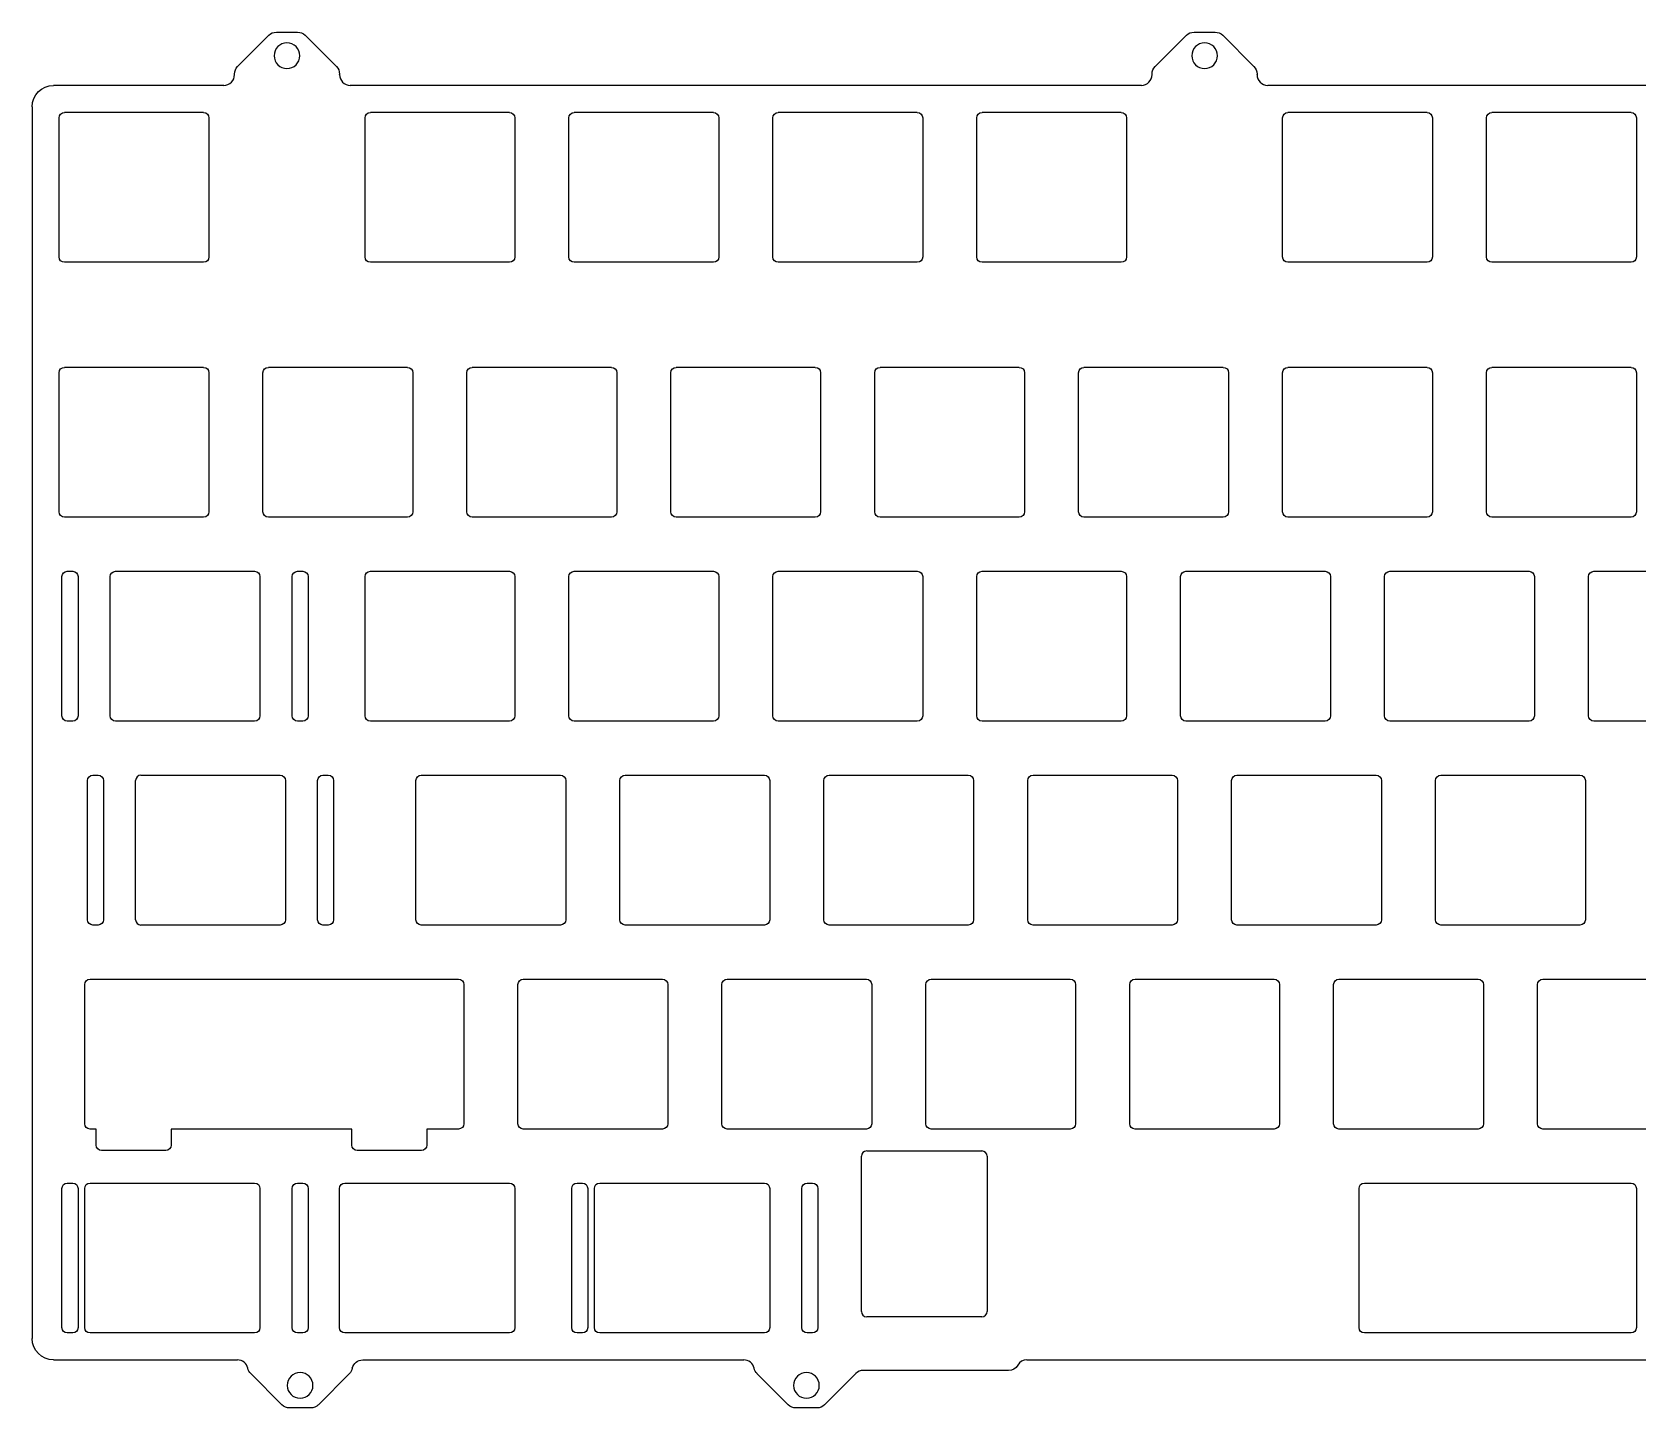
# Model space of a CAD drawing. Header units: millimetres. Extents: x 0 to 305, y -123 to 5.
# Drawn here: x 0 to 150, y -123.3 to 5.2 of the extents above; entities that cross this region are included whole.
import ezdxf

# ---------------------------------------------------------------- set-up
doc = ezdxf.new("R2010")
doc.units = ezdxf.units.MM
doc.header["$MEASUREMENT"] = 0

msp = doc.modelspace()

# ---------------------------------------------------------------- linework, layer by layer
at = {"color": 13, "true_color": 0xda5959, "extrusion": (-0.707107, 0.707107, -8.74301e-16)}
for p, q in [((19.2, 2.03, -2.21), (22.11, 4.94, -2.21)), ((104.92, 2.03, -2.21), (107.84, 4.94, -2.21))]:
    msp.add_line(p, q, dxfattribs=at)
at = {"color": 13, "true_color": 0xda5959, "extrusion": (3.04869e-16, 1, -1.52656e-15)}
for p, q in [((22.82, 5.23, -2.21), (24.8, 5.23, -2.21)), ((108.55, 5.23, -2.21), (110.53, 5.23, -2.21))]:
    msp.add_line(p, q, dxfattribs=at)
at = {"color": 13, "true_color": 0xda5959, "extrusion": (0.707107, 0.707107, -1.11022e-15)}
for p, q in [((25.51, 4.94, -2.21), (28.43, 2.03, -2.21)), ((111.24, 4.94, -2.21), (114.15, 2.03, -2.21))]:
    msp.add_line(p, q, dxfattribs=at)
at = {"color": 13, "true_color": 0xda5959, "extrusion": (1.66166e-16, 1, -3.60822e-16)}
for p, q in [((17.91, 0.26, -2.21), (2, 0.26, -2.21)), ((103.63, 0.26, -2.21), (29.72, 0.26, -2.21)), ((189.36, 0.26, -2.21), (115.44, 0.26, -2.21)), ((16.02, -16.27, -2.21), (3.02, -16.27, -2.21)), ((44.6, -16.27, -2.21), (31.6, -16.27, -2.21)), ((130.32, -16.27, -2.21), (117.33, -16.27, -2.21)), ((149.38, -16.27, -2.21), (136.38, -16.27, -2.21))]:
    msp.add_line(p, q, dxfattribs=at)
at = {"color": 13, "true_color": 0xda5959, "extrusion": (-1, 3.04869e-16, 1.89846e-16)}
for p, q in [((18.91, 1.26, -2.21), (18.91, 1.32, -2.21)), ((104.63, 1.26, -2.21), (104.63, 1.32, -2.21))]:
    msp.add_line(p, q, dxfattribs=at)
at = {"color": 13, "true_color": 0xda5959, "extrusion": (1, -3.04869e-16, -1.89846e-16)}
for p, q in [((28.72, 1.26, -2.21), (28.72, 1.32, -2.21)), ((114.44, 1.26, -2.21), (114.44, 1.32, -2.21))]:
    msp.add_line(p, q, dxfattribs=at)
at = {"color": 13, "true_color": 0xda5959, "extrusion": (-1, 1.66166e-16, 1.89846e-16)}
for p, q in [((0, -1.74, -2.21), (0, -116.8, -2.21)), ((16.52, -2.77, -2.21), (16.52, -15.77, -2.21)), ((102.25, -2.77, -2.21), (102.25, -15.77, -2.21)), ((130.82, -2.77, -2.21), (130.82, -15.77, -2.21)), ((149.88, -2.77, -2.21), (149.88, -15.77, -2.21))]:
    msp.add_line(p, q, dxfattribs=at)
at = {"color": 13, "true_color": 0xda5959, "extrusion": (1, -1.66166e-16, -1.89846e-16)}
for p, q in [((2.52, -15.77, -2.21), (2.52, -2.77, -2.21)), ((31.1, -15.77, -2.21), (31.1, -2.77, -2.21)), ((50.15, -15.77, -2.21), (50.15, -2.77, -2.21)), ((69.2, -15.77, -2.21), (69.2, -2.77, -2.21)), ((116.83, -15.77, -2.21), (116.83, -2.77, -2.21)), ((135.88, -15.77, -2.21), (135.88, -2.77, -2.21))]:
    msp.add_line(p, q, dxfattribs=at)
at = {"color": 13, "true_color": 0xda5959, "extrusion": (-1.66166e-16, -1, 3.60822e-16)}
for p, q in [((16.02, -2.27, -2.21), (3.02, -2.27, -2.21)), ((44.6, -2.27, -2.21), (31.6, -2.27, -2.21)), ((63.65, -2.27, -2.21), (50.65, -2.27, -2.21)), ((82.7, -2.27, -2.21), (69.7, -2.27, -2.21)), ((101.75, -2.27, -2.21), (88.75, -2.27, -2.21)), ((130.32, -2.27, -2.21), (117.33, -2.27, -2.21)), ((149.38, -2.27, -2.21), (136.38, -2.27, -2.21)), ((16.02, -26.08, -2.21), (3.02, -26.08, -2.21)), ((35.07, -26.08, -2.21), (22.07, -26.08, -2.21)), ((54.12, -26.08, -2.21), (41.12, -26.08, -2.21)), ((73.17, -26.08, -2.21), (60.17, -26.08, -2.21)), ((92.22, -26.08, -2.21), (79.22, -26.08, -2.21)), ((111.28, -26.08, -2.21), (98.27, -26.08, -2.21)), ((130.32, -26.08, -2.21), (117.33, -26.08, -2.21)), ((149.38, -26.08, -2.21), (136.38, -26.08, -2.21)), ((91.23, -119.78, -2.21), (77.66, -119.78, -2.21))]:
    msp.add_line(p, q, dxfattribs=at)
at = {"color": 13, "true_color": 0xda5959, "extrusion": (-1, -5.17049e-16, 1.89846e-16)}
for p, q in [((45.1, -2.77, -2.21), (45.1, -15.77, -2.21)), ((64.15, -2.77, -2.21), (64.15, -15.77, -2.21))]:
    msp.add_line(p, q, dxfattribs=at)
at = {"color": 13, "true_color": 0xda5959, "extrusion": (-1, -1.20026e-15, 1.89846e-16)}
msp.add_line((83.2, -2.77, -2.21), (83.2, -15.77, -2.21), dxfattribs=at)
at = {"color": 13, "true_color": 0xda5959, "extrusion": (1, -1.53259e-15, -1.89846e-16)}
msp.add_line((88.25, -15.77, -2.21), (88.25, -2.77, -2.21), dxfattribs=at)
at = {"color": 13, "true_color": 0xda5959, "extrusion": (-4.63794e-18, 1, -3.60822e-16)}
for p, q in [((63.65, -16.27, -2.21), (50.65, -16.27, -2.21)), ((101.75, -16.27, -2.21), (88.75, -16.27, -2.21))]:
    msp.add_line(p, q, dxfattribs=at)
at = {"color": 13, "true_color": 0xda5959, "extrusion": (3.36969e-16, 1, -3.60822e-16)}
msp.add_line((82.7, -16.27, -2.21), (69.7, -16.27, -2.21), dxfattribs=at)
at = {"color": 13, "true_color": 0xda5959, "extrusion": (1, -1.82404e-16, -1.18906e-16)}
for p, q in [((2.52, -39.58, -2.21), (2.52, -26.58, -2.21)), ((21.57, -39.58, -2.21), (21.57, -26.58, -2.21)), ((40.62, -39.58, -2.21), (40.62, -26.58, -2.21)), ((59.67, -39.58, -2.21), (59.67, -26.58, -2.21)), ((78.72, -39.58, -2.21), (78.72, -26.58, -2.21)), ((116.83, -39.58, -2.21), (116.83, -26.58, -2.21)), ((135.88, -39.58, -2.21), (135.88, -26.58, -2.21)), ((7.29, -58.63, -2.21), (7.29, -45.63, -2.21)), ((24.29, -58.63, -2.21), (24.29, -45.63, -2.21)), ((31.1, -58.63, -2.21), (31.1, -45.63, -2.21)), ((50.15, -58.63, -2.21), (50.15, -45.63, -2.21)), ((69.2, -58.63, -2.21), (69.2, -45.63, -2.21)), ((88.25, -58.63, -2.21), (88.25, -45.63, -2.21)), ((107.3, -58.63, -2.21), (107.3, -45.63, -2.21)), ((126.35, -58.63, -2.21), (126.35, -45.63, -2.21)), ((145.4, -58.63, -2.21), (145.4, -45.63, -2.21)), ((9.67, -77.68, -2.21), (9.67, -64.68, -2.21)), ((26.67, -77.68, -2.21), (26.67, -64.68, -2.21)), ((35.86, -77.68, -2.21), (35.86, -64.68, -2.21)), ((54.91, -77.68, -2.21), (54.91, -64.68, -2.21)), ((73.96, -77.68, -2.21), (73.96, -64.68, -2.21)), ((93.01, -77.68, -2.21), (93.01, -64.68, -2.21)), ((112.06, -77.68, -2.21), (112.06, -64.68, -2.21)), ((131.11, -77.68, -2.21), (131.11, -64.68, -2.21)), ((4.91, -96.73, -2.21), (4.91, -83.73, -2.21)), ((45.39, -96.73, -2.21), (45.39, -83.73, -2.21)), ((64.44, -96.73, -2.21), (64.44, -83.73, -2.21)), ((83.49, -96.73, -2.21), (83.49, -83.73, -2.21)), ((102.54, -96.73, -2.21), (102.54, -83.73, -2.21)), ((121.59, -96.73, -2.21), (121.59, -83.73, -2.21)), ((140.64, -96.73, -2.21), (140.64, -83.73, -2.21)), ((5.99, -98.73, -2.21), (5.99, -97.23, -2.21)), ((29.87, -98.73, -2.21), (29.87, -97.23, -2.21)), ((77.47, -114.28, -2.21), (77.47, -99.78, -2.21)), ((4.91, -115.78, -2.21), (4.91, -102.78, -2.21)), ((24.29, -115.78, -2.21), (24.29, -102.78, -2.21)), ((28.72, -115.78, -2.21), (28.72, -102.78, -2.21)), ((50.41, -115.78, -2.21), (50.41, -102.78, -2.21)), ((52.53, -115.78, -2.21), (52.53, -102.78, -2.21)), ((71.91, -115.78, -2.21), (71.91, -102.78, -2.21)), ((123.97, -115.78, -2.21), (123.97, -102.78, -2.21))]:
    msp.add_line(p, q, dxfattribs=at)
at = {"color": 13, "true_color": 0xda5959, "extrusion": (-1, 1.82404e-16, 1.18906e-16)}
for p, q in [((16.52, -26.58, -2.21), (16.52, -39.58, -2.21)), ((35.57, -26.58, -2.21), (35.57, -39.58, -2.21)), ((54.62, -26.58, -2.21), (54.62, -39.58, -2.21)), ((73.67, -26.58, -2.21), (73.67, -39.58, -2.21)), ((92.72, -26.58, -2.21), (92.72, -39.58, -2.21)), ((111.78, -26.58, -2.21), (111.78, -39.58, -2.21)), ((130.82, -26.58, -2.21), (130.82, -39.58, -2.21)), ((149.88, -26.58, -2.21), (149.88, -39.58, -2.21)), ((4.29, -45.63, -2.21), (4.29, -58.63, -2.21)), ((21.29, -45.63, -2.21), (21.29, -58.63, -2.21)), ((25.79, -45.63, -2.21), (25.79, -58.63, -2.21)), ((83.2, -45.63, -2.21), (83.2, -58.63, -2.21)), ((102.25, -45.63, -2.21), (102.25, -58.63, -2.21)), ((121.3, -45.63, -2.21), (121.3, -58.63, -2.21)), ((140.35, -45.63, -2.21), (140.35, -58.63, -2.21)), ((23.67, -64.68, -2.21), (23.67, -77.68, -2.21)), ((28.17, -64.68, -2.21), (28.17, -77.68, -2.21)), ((49.86, -64.68, -2.21), (49.86, -77.68, -2.21)), ((68.91, -64.68, -2.21), (68.91, -77.68, -2.21)), ((87.96, -64.68, -2.21), (87.96, -77.68, -2.21)), ((107.01, -64.68, -2.21), (107.01, -77.68, -2.21)), ((126.06, -64.68, -2.21), (126.06, -77.68, -2.21)), ((145.11, -64.68, -2.21), (145.11, -77.68, -2.21)), ((40.34, -83.73, -2.21), (40.34, -96.73, -2.21)), ((59.39, -83.73, -2.21), (59.39, -96.73, -2.21)), ((78.44, -83.73, -2.21), (78.44, -96.73, -2.21)), ((97.49, -83.73, -2.21), (97.49, -96.73, -2.21)), ((116.54, -83.73, -2.21), (116.54, -96.73, -2.21)), ((135.59, -83.73, -2.21), (135.59, -96.73, -2.21)), ((12.99, -97.23, -2.21), (12.99, -98.73, -2.21)), ((89.22, -99.78, -2.21), (89.22, -114.28, -2.21)), ((21.29, -102.78, -2.21), (21.29, -115.78, -2.21)), ((25.79, -102.78, -2.21), (25.79, -115.78, -2.21)), ((45.1, -102.78, -2.21), (45.1, -115.78, -2.21)), ((51.91, -102.78, -2.21), (51.91, -115.78, -2.21)), ((68.91, -102.78, -2.21), (68.91, -115.78, -2.21)), ((73.41, -102.78, -2.21), (73.41, -115.78, -2.21)), ((149.88, -102.78, -2.21), (149.88, -115.78, -2.21))]:
    msp.add_line(p, q, dxfattribs=at)
at = {"color": 13, "true_color": 0xda5959, "extrusion": (1, 1.18402e-15, -1.18906e-16)}
msp.add_line((97.77, -39.58, -2.21), (97.77, -26.58, -2.21), dxfattribs=at)
at = {"color": 13, "true_color": 0xda5959, "extrusion": (1.82404e-16, 1, -3.60822e-16)}
for p, q in [((16.02, -40.08, -2.21), (3.02, -40.08, -2.21)), ((35.07, -40.08, -2.21), (22.07, -40.08, -2.21)), ((54.12, -40.08, -2.21), (41.12, -40.08, -2.21)), ((73.17, -40.08, -2.21), (60.17, -40.08, -2.21)), ((92.22, -40.08, -2.21), (79.22, -40.08, -2.21)), ((111.28, -40.08, -2.21), (98.27, -40.08, -2.21)), ((130.32, -40.08, -2.21), (117.33, -40.08, -2.21)), ((149.38, -40.08, -2.21), (136.38, -40.08, -2.21)), ((3.79, -59.13, -2.21), (3.29, -59.13, -2.21)), ((20.79, -59.13, -2.21), (7.79, -59.13, -2.21)), ((25.29, -59.13, -2.21), (24.79, -59.13, -2.21)), ((44.6, -59.13, -2.21), (31.6, -59.13, -2.21)), ((63.65, -59.13, -2.21), (50.65, -59.13, -2.21)), ((82.7, -59.13, -2.21), (69.7, -59.13, -2.21)), ((101.75, -59.13, -2.21), (88.75, -59.13, -2.21)), ((120.8, -59.13, -2.21), (107.8, -59.13, -2.21)), ((139.85, -59.13, -2.21), (126.85, -59.13, -2.21)), ((158.9, -59.13, -2.21), (145.9, -59.13, -2.21)), ((23.17, -78.18, -2.21), (10.17, -78.18, -2.21)), ((27.67, -78.18, -2.21), (27.17, -78.18, -2.21)), ((49.36, -78.18, -2.21), (36.36, -78.18, -2.21)), ((68.41, -78.18, -2.21), (55.41, -78.18, -2.21)), ((87.46, -78.18, -2.21), (74.46, -78.18, -2.21)), ((106.51, -78.18, -2.21), (93.51, -78.18, -2.21)), ((125.56, -78.18, -2.21), (112.56, -78.18, -2.21)), ((144.61, -78.18, -2.21), (131.61, -78.18, -2.21)), ((5.99, -97.23, -2.21), (5.41, -97.23, -2.21)), ((29.87, -97.23, -2.21), (12.99, -97.23, -2.21)), ((39.84, -97.23, -2.21), (36.87, -97.23, -2.21)), ((58.89, -97.23, -2.21), (45.89, -97.23, -2.21)), ((77.94, -97.23, -2.21), (64.94, -97.23, -2.21)), ((96.99, -97.23, -2.21), (83.99, -97.23, -2.21)), ((116.04, -97.23, -2.21), (103.04, -97.23, -2.21)), ((135.09, -97.23, -2.21), (122.09, -97.23, -2.21)), ((154.14, -97.23, -2.21), (141.14, -97.23, -2.21)), ((12.49, -99.23, -2.21), (6.49, -99.23, -2.21)), ((36.37, -99.23, -2.21), (30.37, -99.23, -2.21)), ((3.79, -116.28, -2.21), (3.29, -116.28, -2.21)), ((20.79, -116.28, -2.21), (5.41, -116.28, -2.21)), ((25.29, -116.28, -2.21), (24.79, -116.28, -2.21)), ((44.6, -116.28, -2.21), (29.22, -116.28, -2.21)), ((51.41, -116.28, -2.21), (50.91, -116.28, -2.21)), ((68.41, -116.28, -2.21), (53.03, -116.28, -2.21)), ((72.91, -116.28, -2.21), (72.41, -116.28, -2.21)), ((149.38, -116.28, -2.21), (124.47, -116.28, -2.21))]:
    msp.add_line(p, q, dxfattribs=at)
at = {"color": 13, "true_color": 0xda5959, "extrusion": (1, -1.39703e-16, -1.18906e-16)}
msp.add_line((2.79, -58.63, -2.21), (2.79, -45.63, -2.21), dxfattribs=at)
at = {"color": 13, "true_color": 0xda5959, "extrusion": (-1.82404e-16, -1, 3.60822e-16)}
for p, q in [((3.29, -45.13, -2.21), (3.79, -45.13, -2.21)), ((7.79, -45.13, -2.21), (20.79, -45.13, -2.21)), ((24.79, -45.13, -2.21), (25.29, -45.13, -2.21)), ((31.6, -45.13, -2.21), (44.6, -45.13, -2.21)), ((50.65, -45.13, -2.21), (63.65, -45.13, -2.21)), ((69.7, -45.13, -2.21), (82.7, -45.13, -2.21)), ((88.75, -45.13, -2.21), (101.75, -45.13, -2.21)), ((107.8, -45.13, -2.21), (120.8, -45.13, -2.21)), ((126.85, -45.13, -2.21), (139.85, -45.13, -2.21)), ((145.9, -45.13, -2.21), (158.9, -45.13, -2.21)), ((10.17, -64.18, -2.21), (23.17, -64.18, -2.21)), ((27.17, -64.18, -2.21), (27.67, -64.18, -2.21)), ((36.36, -64.18, -2.21), (49.36, -64.18, -2.21)), ((55.41, -64.18, -2.21), (68.41, -64.18, -2.21)), ((74.46, -64.18, -2.21), (87.46, -64.18, -2.21)), ((93.51, -64.18, -2.21), (106.51, -64.18, -2.21)), ((112.56, -64.18, -2.21), (125.56, -64.18, -2.21)), ((131.61, -64.18, -2.21), (144.61, -64.18, -2.21)), ((5.41, -83.23, -2.21), (39.84, -83.23, -2.21)), ((45.89, -83.23, -2.21), (58.89, -83.23, -2.21)), ((64.94, -83.23, -2.21), (77.94, -83.23, -2.21)), ((83.99, -83.23, -2.21), (96.99, -83.23, -2.21)), ((103.04, -83.23, -2.21), (116.04, -83.23, -2.21)), ((122.09, -83.23, -2.21), (135.09, -83.23, -2.21)), ((141.14, -83.23, -2.21), (154.14, -83.23, -2.21)), ((77.97, -99.28, -2.21), (88.72, -99.28, -2.21)), ((3.29, -102.28, -2.21), (3.79, -102.28, -2.21)), ((5.41, -102.28, -2.21), (20.79, -102.28, -2.21)), ((24.79, -102.28, -2.21), (25.29, -102.28, -2.21)), ((29.22, -102.28, -2.21), (44.6, -102.28, -2.21)), ((50.91, -102.28, -2.21), (51.41, -102.28, -2.21)), ((53.03, -102.28, -2.21), (68.41, -102.28, -2.21)), ((72.41, -102.28, -2.21), (72.91, -102.28, -2.21)), ((124.47, -102.28, -2.21), (149.38, -102.28, -2.21)), ((2, -118.8, -2.21), (19.18, -118.8, -2.21)), ((30.89, -118.8, -2.21), (66.48, -118.8, -2.21)), ((92.94, -118.8, -2.21), (173.75, -118.8, -2.21)), ((26.03, -123.28, -2.21), (24.05, -123.28, -2.21)), ((73.33, -123.28, -2.21), (71.35, -123.28, -2.21))]:
    msp.add_line(p, q, dxfattribs=at)
at = {"color": 13, "true_color": 0xda5959, "extrusion": (-1, -5.0081e-16, 1.18906e-16)}
for p, q in [((45.1, -45.63, -2.21), (45.1, -58.63, -2.21)), ((64.15, -45.63, -2.21), (64.15, -58.63, -2.21))]:
    msp.add_line(p, q, dxfattribs=at)
at = {"color": 13, "true_color": 0xda5959, "extrusion": (3.43429e-16, -1, 3.60822e-16)}
msp.add_line((5.67, -64.18, -2.21), (6.17, -64.18, -2.21), dxfattribs=at)
at = {"color": 13, "true_color": 0xda5959, "extrusion": (1, 1.82195e-18, 3.31708e-17)}
msp.add_line((5.17, -77.68, -2.21), (5.17, -64.68, -2.21), dxfattribs=at)
at = {"color": 13, "true_color": 0xda5959, "extrusion": (-1, -1.82195e-18, -3.31708e-17)}
msp.add_line((6.67, -64.68, -2.21), (6.67, -77.68, -2.21), dxfattribs=at)
at = {"color": 13, "true_color": 0xda5959, "extrusion": (-1.8107e-14, 1, -3.60822e-16)}
msp.add_line((6.17, -78.18, -2.21), (5.67, -78.18, -2.21), dxfattribs=at)
at = {"color": 13, "true_color": 0xda5959, "extrusion": (-1, 4.99611e-16, 1.18906e-16)}
msp.add_line((36.87, -97.23, -2.21), (36.87, -98.73, -2.21), dxfattribs=at)
at = {"color": 13, "true_color": 0xda5959, "extrusion": (1, -2.25105e-16, -1.18906e-16)}
msp.add_line((2.79, -115.78, -2.21), (2.79, -102.78, -2.21), dxfattribs=at)
at = {"color": 13, "true_color": 0xda5959, "extrusion": (-1, 1.39703e-16, 1.18906e-16)}
msp.add_line((4.29, -102.78, -2.21), (4.29, -115.78, -2.21), dxfattribs=at)
at = {"color": 13, "true_color": 0xda5959, "extrusion": (3.143e-15, 1, -3.60822e-16)}
msp.add_line((88.72, -114.78, -2.21), (77.97, -114.78, -2.21), dxfattribs=at)
at = {"color": 13, "true_color": 0xda5959, "extrusion": (-0.707107, -0.707107, 1.38778e-16)}
for p, q in [((23.34, -122.99, -2.21), (20.42, -120.07, -2.21)), ((70.64, -122.99, -2.21), (67.72, -120.07, -2.21))]:
    msp.add_line(p, q, dxfattribs=at)
at = {"color": 13, "true_color": 0xda5959, "extrusion": (0.707107, -0.707107, -1.249e-16)}
for p, q in [((29.65, -120.07, -2.21), (26.74, -122.99, -2.21)), ((76.95, -120.07, -2.21), (74.04, -122.99, -2.21))]:
    msp.add_line(p, q, dxfattribs=at)
at = {"color": 13, "true_color": 0xda5959, "extrusion": (-1.89846e-16, -1.52656e-15, -1)}
for centre in [(-23.81, 3.03, 2.21), (-109.54, 3.03, 2.21)]:
    msp.add_circle(centre, 1.2, dxfattribs=at)
at = {"color": 13, "true_color": 0xda5959, "extrusion": (-1.18906e-16, -3.60822e-16, -1)}
for centre in [(-25.04, -121.18, 2.21), (-72.34, -121.18, 2.21)]:
    msp.add_circle(centre, 1.2, dxfattribs=at)
for centre, radius, start, end in [((-22.82, 4.23, 2.21), 1, 45, 90), ((-24.8, 4.23, 2.21), 1, 90, 135), ((-108.55, 4.23, 2.21), 1, 45, 90), ((-110.53, 4.23, 2.21), 1, 90, 135), ((-19.91, 1.32, 2.21), 1, 0, 45), ((-27.72, 1.32, 2.21), 1, 135, 180), ((-105.63, 1.32, 2.21), 1, 0, 45), ((-113.44, 1.32, 2.21), 1, 135, 180), ((-3.02, -26.58, 2.21), 0.5, 0, 90), ((-16.02, -26.58, 2.21), 0.5, 90, 180), ((-22.07, -26.58, 2.21), 0.5, 0, 90), ((-35.07, -26.58, 2.21), 0.5, 90, 180), ((-41.12, -26.58, 2.21), 0.5, 0, 90), ((-54.12, -26.58, 2.21), 0.5, 90, 180), ((-60.17, -26.58, 2.21), 0.5, 0, 90), ((-73.17, -26.58, 2.21), 0.5, 90, 180), ((-79.22, -26.58, 2.21), 0.5, 0, 90), ((-92.22, -26.58, 2.21), 0.5, 90, 180), ((-98.27, -26.58, 2.21), 0.5, 0, 90), ((-111.28, -26.58, 2.21), 0.5, 90, 180), ((-117.33, -26.58, 2.21), 0.5, 0, 90), ((-130.32, -26.58, 2.21), 0.5, 90, 180), ((-136.38, -26.58, 2.21), 0.5, 0, 90), ((-149.38, -26.58, 2.21), 0.5, 90, 180), ((-3.02, -39.58, 2.21), 0.5, 270, 0), ((-16.02, -39.58, 2.21), 0.5, 180, 270), ((-22.07, -39.58, 2.21), 0.5, 270, 0), ((-35.07, -39.58, 2.21), 0.5, 180, 270), ((-41.12, -39.58, 2.21), 0.5, 270, 0), ((-54.12, -39.58, 2.21), 0.5, 180, 270), ((-60.17, -39.58, 2.21), 0.5, 270, 0), ((-73.17, -39.58, 2.21), 0.5, 180, 270), ((-79.22, -39.58, 2.21), 0.5, 270, 0), ((-92.22, -39.58, 2.21), 0.5, 180, 270), ((-98.27, -39.58, 2.21), 0.5, 270, 0), ((-111.28, -39.58, 2.21), 0.5, 180, 270), ((-117.33, -39.58, 2.21), 0.5, 270, 0), ((-130.32, -39.58, 2.21), 0.5, 180, 270), ((-136.38, -39.58, 2.21), 0.5, 270, 0), ((-149.38, -39.58, 2.21), 0.5, 180, 270), ((-3.29, -45.63, 2.21), 0.5, 0, 90), ((-3.79, -45.63, 2.21), 0.5, 90, 180), ((-7.79, -45.63, 2.21), 0.5, 0, 90), ((-20.79, -45.63, 2.21), 0.5, 90, 180), ((-24.79, -45.63, 2.21), 0.5, 0, 90), ((-25.29, -45.63, 2.21), 0.5, 90, 180), ((-31.6, -45.63, 2.21), 0.5, 0, 90), ((-44.6, -45.63, 2.21), 0.5, 90, 180), ((-50.65, -45.63, 2.21), 0.5, 0, 90), ((-63.65, -45.63, 2.21), 0.5, 90, 180), ((-69.7, -45.63, 2.21), 0.5, 0, 90), ((-82.7, -45.63, 2.21), 0.5, 90, 180), ((-88.75, -45.63, 2.21), 0.5, 0, 90), ((-101.75, -45.63, 2.21), 0.5, 90, 180), ((-107.8, -45.63, 2.21), 0.5, 0, 90), ((-120.8, -45.63, 2.21), 0.5, 90, 180), ((-126.85, -45.63, 2.21), 0.5, 0, 90), ((-139.85, -45.63, 2.21), 0.5, 90, 180), ((-145.9, -45.63, 2.21), 0.5, 0, 90), ((-3.29, -58.63, 2.21), 0.5, 270, 0), ((-3.79, -58.63, 2.21), 0.5, 180, 270), ((-7.79, -58.63, 2.21), 0.5, 270, 0), ((-20.79, -58.63, 2.21), 0.5, 180, 270), ((-24.79, -58.63, 2.21), 0.5, 270, 0), ((-25.29, -58.63, 2.21), 0.5, 180, 270), ((-31.6, -58.63, 2.21), 0.5, 270, 0), ((-44.6, -58.63, 2.21), 0.5, 180, 270), ((-50.65, -58.63, 2.21), 0.5, 270, 0), ((-63.65, -58.63, 2.21), 0.5, 180, 270), ((-69.7, -58.63, 2.21), 0.5, 270, 0), ((-82.7, -58.63, 2.21), 0.5, 180, 270), ((-88.75, -58.63, 2.21), 0.5, 270, 0), ((-101.75, -58.63, 2.21), 0.5, 180, 270), ((-107.8, -58.63, 2.21), 0.5, 270, 0), ((-120.8, -58.63, 2.21), 0.5, 180, 270), ((-126.85, -58.63, 2.21), 0.5, 270, 0), ((-139.85, -58.63, 2.21), 0.5, 180, 270), ((-145.9, -58.63, 2.21), 0.5, 270, 0), ((-23.17, -64.68, 2.21), 0.5, 90, 180), ((-27.17, -64.68, 2.21), 0.5, 0, 90), ((-27.67, -64.68, 2.21), 0.5, 90, 180), ((-36.36, -64.68, 2.21), 0.5, 0, 90), ((-49.36, -64.68, 2.21), 0.5, 90, 180), ((-55.41, -64.68, 2.21), 0.5, 0, 90), ((-68.41, -64.68, 2.21), 0.5, 90, 180), ((-74.46, -64.68, 2.21), 0.5, 0, 90), ((-87.46, -64.68, 2.21), 0.5, 90, 180), ((-93.51, -64.68, 2.21), 0.5, 0, 90), ((-106.51, -64.68, 2.21), 0.5, 90, 180), ((-112.56, -64.68, 2.21), 0.5, 0, 90), ((-125.56, -64.68, 2.21), 0.5, 90, 180), ((-131.61, -64.68, 2.21), 0.5, 0, 90), ((-144.61, -64.68, 2.21), 0.5, 90, 180), ((-23.17, -77.68, 2.21), 0.5, 180, 270), ((-27.17, -77.68, 2.21), 0.5, 270, 0), ((-27.67, -77.68, 2.21), 0.5, 180, 270), ((-36.36, -77.68, 2.21), 0.5, 270, 0), ((-49.36, -77.68, 2.21), 0.5, 180, 270), ((-55.41, -77.68, 2.21), 0.5, 270, 0), ((-68.41, -77.68, 2.21), 0.5, 180, 270), ((-74.46, -77.68, 2.21), 0.5, 270, 0), ((-87.46, -77.68, 2.21), 0.5, 180, 270), ((-93.51, -77.68, 2.21), 0.5, 270, 0), ((-106.51, -77.68, 2.21), 0.5, 180, 270), ((-112.56, -77.68, 2.21), 0.5, 270, 0), ((-125.56, -77.68, 2.21), 0.5, 180, 270), ((-131.61, -77.68, 2.21), 0.5, 270, 0), ((-144.61, -77.68, 2.21), 0.5, 180, 270), ((-5.41, -83.73, 2.21), 0.5, 0, 90), ((-39.84, -83.73, 2.21), 0.5, 90, 180), ((-45.89, -83.73, 2.21), 0.5, 0, 90), ((-58.89, -83.73, 2.21), 0.5, 90, 180), ((-64.94, -83.73, 2.21), 0.5, 0, 90), ((-77.94, -83.73, 2.21), 0.5, 90, 180), ((-83.99, -83.73, 2.21), 0.5, 0, 90), ((-96.99, -83.73, 2.21), 0.5, 90, 180), ((-103.04, -83.73, 2.21), 0.5, 0, 90), ((-116.04, -83.73, 2.21), 0.5, 90, 180), ((-122.09, -83.73, 2.21), 0.5, 0, 90), ((-135.09, -83.73, 2.21), 0.5, 90, 180), ((-141.14, -83.73, 2.21), 0.5, 0, 90), ((-5.41, -96.73, 2.21), 0.5, 270, 0), ((-39.84, -96.73, 2.21), 0.5, 180, 270), ((-45.89, -96.73, 2.21), 0.5, 270, 0), ((-58.89, -96.73, 2.21), 0.5, 180, 270), ((-64.94, -96.73, 2.21), 0.5, 270, 0), ((-77.94, -96.73, 2.21), 0.5, 180, 270), ((-83.99, -96.73, 2.21), 0.5, 270, 0), ((-96.99, -96.73, 2.21), 0.5, 180, 270), ((-103.04, -96.73, 2.21), 0.5, 270, 0), ((-116.04, -96.73, 2.21), 0.5, 180, 270), ((-122.09, -96.73, 2.21), 0.5, 270, 0), ((-135.09, -96.73, 2.21), 0.5, 180, 270), ((-141.14, -96.73, 2.21), 0.5, 270, 0), ((-6.49, -98.73, 2.21), 0.5, 270, 0), ((-12.49, -98.73, 2.21), 0.5, 180, 270), ((-30.37, -98.73, 2.21), 0.5, 270, 0), ((-36.37, -98.73, 2.21), 0.5, 180, 270), ((-3.29, -102.78, 2.21), 0.5, 0, 90), ((-3.79, -102.78, 2.21), 0.5, 90, 180), ((-5.41, -102.78, 2.21), 0.5, 0, 90), ((-20.79, -102.78, 2.21), 0.5, 90, 180), ((-24.79, -102.78, 2.21), 0.5, 0, 90), ((-25.29, -102.78, 2.21), 0.5, 90, 180), ((-29.22, -102.78, 2.21), 0.5, 0, 90), ((-44.6, -102.78, 2.21), 0.5, 90, 180), ((-50.91, -102.78, 2.21), 0.5, 0, 90), ((-51.41, -102.78, 2.21), 0.5, 90, 180), ((-53.03, -102.78, 2.21), 0.5, 0, 90), ((-68.41, -102.78, 2.21), 0.5, 90, 180), ((-72.41, -102.78, 2.21), 0.5, 0, 90), ((-72.91, -102.78, 2.21), 0.5, 90, 180), ((-124.47, -102.78, 2.21), 0.5, 0, 90), ((-149.38, -102.78, 2.21), 0.5, 90, 180), ((-2, -116.8, 2.21), 2, 270, 0), ((-3.29, -115.78, 2.21), 0.5, 270, 0), ((-3.79, -115.78, 2.21), 0.5, 180, 270), ((-5.41, -115.78, 2.21), 0.5, 270, 0), ((-20.79, -115.78, 2.21), 0.5, 180, 270), ((-24.79, -115.78, 2.21), 0.5, 270, 0), ((-25.29, -115.78, 2.21), 0.5, 180, 270), ((-29.22, -115.78, 2.21), 0.5, 270, 0), ((-44.6, -115.78, 2.21), 0.5, 180, 270), ((-50.91, -115.78, 2.21), 0.5, 270, 0), ((-51.41, -115.78, 2.21), 0.5, 180, 270), ((-53.03, -115.78, 2.21), 0.5, 270, 0), ((-68.41, -115.78, 2.21), 0.5, 180, 270), ((-72.41, -115.78, 2.21), 0.5, 270, 0), ((-72.91, -115.78, 2.21), 0.5, 180, 270), ((-124.47, -115.78, 2.21), 0.5, 270, 0), ((-149.38, -115.78, 2.21), 0.5, 180, 270), ((-21.13, -119.36, 2.21), 1, 315, 347.3141), ((-28.94, -119.36, 2.21), 1, 192.6859, 225), ((-30.89, -119.8, 2.21), 1, 12.6859, 90), ((-68.43, -119.36, 2.21), 1, 315, 347.3141), ((-91.23, -118.78, 2.21), 1, 210.8305, 270), ((-24.05, -122.28, 2.21), 1, 270, 315), ((-26.03, -122.28, 2.21), 1, 225, 270), ((-71.35, -122.28, 2.21), 1, 270, 315), ((-73.33, -122.28, 2.21), 1, 225, 270)]:
    msp.add_arc(centre, radius, start, end, dxfattribs=at)
at = {"color": 13, "true_color": 0xda5959, "extrusion": (-1.89846e-16, -3.60822e-16, -1)}
for centre, radius, start, end in [((-2, -1.74, 2.21), 2, 0, 90), ((-3.02, -2.77, 2.21), 0.5, 0, 90), ((-16.02, -2.77, 2.21), 0.5, 90, 180), ((-31.6, -2.77, 2.21), 0.5, 0, 90), ((-44.6, -2.77, 2.21), 0.5, 90, 180), ((-50.65, -2.77, 2.21), 0.5, 0, 90), ((-63.65, -2.77, 2.21), 0.5, 90, 180), ((-69.7, -2.77, 2.21), 0.5, 0, 90), ((-82.7, -2.77, 2.21), 0.5, 90, 180), ((-88.75, -2.77, 2.21), 0.5, 360, 90), ((-101.75, -2.77, 2.21), 0.5, 90, 180), ((-117.33, -2.77, 2.21), 0.5, 0, 90), ((-130.32, -2.77, 2.21), 0.5, 90, 180), ((-136.38, -2.77, 2.21), 0.5, 0, 90), ((-149.38, -2.77, 2.21), 0.5, 90, 180), ((-3.02, -15.77, 2.21), 0.5, 270, 0), ((-16.02, -15.77, 2.21), 0.5, 180, 270), ((-31.6, -15.77, 2.21), 0.5, 270, 0), ((-44.6, -15.77, 2.21), 0.5, 180, 270), ((-50.65, -15.77, 2.21), 0.5, 270, 0), ((-63.65, -15.77, 2.21), 0.5, 180, 270), ((-69.7, -15.77, 2.21), 0.5, 270, 0), ((-82.7, -15.77, 2.21), 0.5, 180, 270), ((-88.75, -15.77, 2.21), 0.5, 270, 0), ((-101.75, -15.77, 2.21), 0.5, 180, 270), ((-117.33, -15.77, 2.21), 0.5, 270, 0), ((-130.32, -15.77, 2.21), 0.5, 180, 270), ((-136.38, -15.77, 2.21), 0.5, 270, 0), ((-149.38, -15.77, 2.21), 0.5, 180, 270), ((-5.67, -64.68, 2.21), 0.5, 0, 90), ((-6.17, -64.68, 2.21), 0.5, 90, 180), ((-5.67, -77.68, 2.21), 0.5, 270, 0), ((-6.17, -77.68, 2.21), 0.5, 180, 270)]:
    msp.add_arc(centre, radius, start, end, dxfattribs=at)
at = {"color": 13, "true_color": 0xda5959}
for centre, radius, start, end in [((17.91, 1.26, -2.21), 1, 270, 0), ((29.72, 1.26, -2.21), 1, 180, 270), ((103.63, 1.26, -2.21), 1, 270, 0), ((115.44, 1.26, -2.21), 1, 180, 270), ((10.17, -64.68, -2.21), 0.5, 90, 180), ((10.17, -77.68, -2.21), 0.5, 180, 270), ((77.97, -99.78, -2.21), 0.5, 90, 180), ((88.72, -99.78, -2.21), 0.5, 0, 90), ((77.97, -114.28, -2.21), 0.5, 180, 270), ((88.72, -114.28, -2.21), 0.5, 270, 0), ((19.18, -119.8, -2.21), 1, 12.6859, 90), ((66.48, -119.8, -2.21), 1, 12.6859, 90), ((77.66, -120.78, -2.21), 1, 90, 135), ((92.94, -119.8, -2.21), 1, 90, 149.1695)]:
    msp.add_arc(centre, radius, start, end, dxfattribs=at)

doc.saveas('drawing.dxf')
